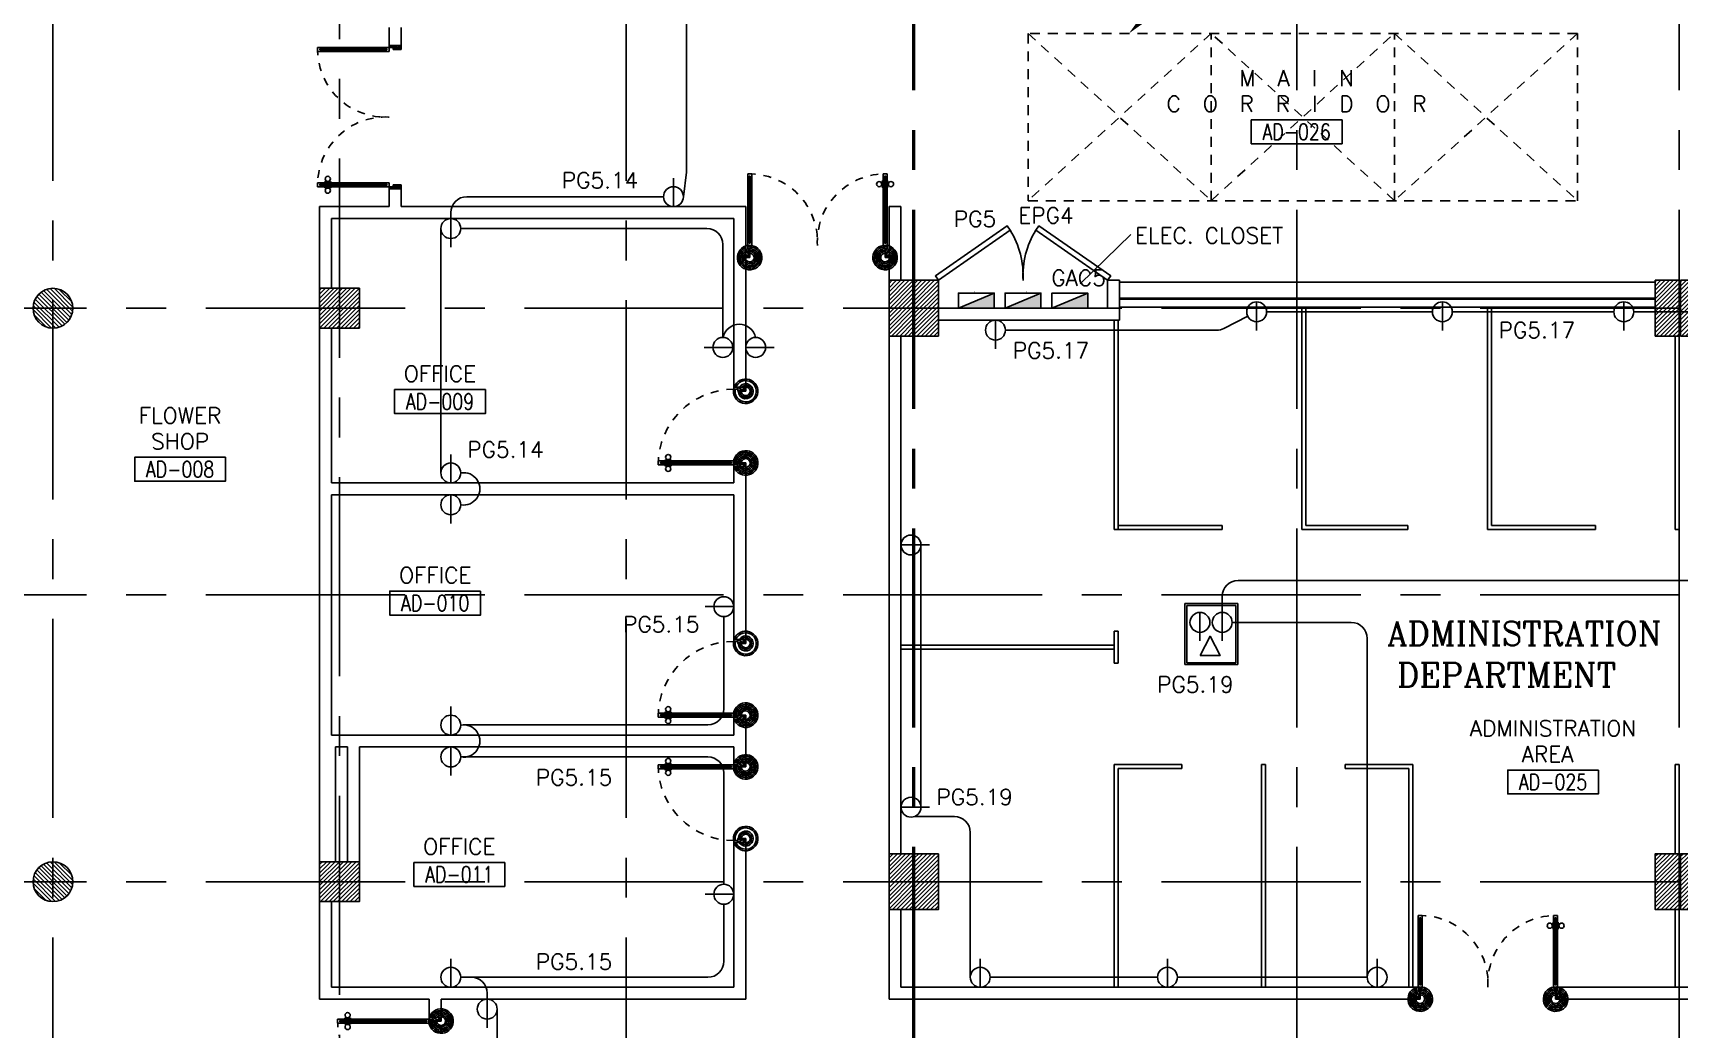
# Model space of a CAD drawing. Extents: x 0 to 93.3, y -13.5 to 76.8.
# Drawn here: x 27.93 to 48.6, y 10.75 to 23.26 of the extents above; entities that cross this region are included whole.
import ezdxf
from ezdxf.enums import TextEntityAlignment as Align

# ---------------------------------------------------------------- set-up
doc = ezdxf.new("R2010")
doc.units = 0
doc.header["$MEASUREMENT"] = 0
for name, pattern in [('CENTERX2', [4, 2.5, -0.5, 0.5, -0.5]), ('HIDDEN', [0.375, 0.25, -0.125]), ('HIDDEN2', [0.1875, 0.125, -0.0625])]:
    doc.linetypes.add(name, pattern=pattern)
doc.layers.get('0').update_dxf_attribs({"color": 11, "linetype": 'CONTINUOUS'})
for name, color, linetype in [('AXES', 11, 'CENTERX2'), ('COL', 11, 'CONTINUOUS'), ('DOOR', 11, 'CONTINUOUS'), ('E-CLINE', 4, 'CONTINUOUS'), ('E-HLINE', 3, 'HIDDEN'), ('E-PANELBX', 3, 'CONTINUOUS'), ('E-SOCKETS', 4, 'CONTINUOUS'), ('E-TRXT', 4, 'CONTINUOUS'), ('E-WI', 6, 'CONTINUOUS'), ('EJ', 11, 'CONTINUOUS'), ('HAT', 11, 'CONTINUOUS'), ('HIDDEN', 11, 'HIDDEN2'), ('PART', 11, 'CONTINUOUS'), ('RM-BOX', 11, 'CONTINUOUS'), ('RM-IND', 11, 'CONTINUOUS'), ('RM-NAME', 11, 'CONTINUOUS'), ('RM-NO', 11, 'CONTINUOUS'), ('WALL', 11, 'CONTINUOUS')]:
    doc.layers.add(name, color=color, linetype=linetype)
doc.styles.add('ROMANC', font='romanc', dxfattribs={"height": 0.1})
doc.styles.add('ROMANS', font='ROMANS.shx', dxfattribs={"width": 0.6})

# ---------------------------------------------------------------- blocks, each defined once
blk = doc.blocks.new('DOOR100')
at = {"layer": 'DOOR', "color": 7, "linetype": 'ByBlock'}
for p, q in [((-75, 1250), (-75, 1300)), ((-75, 1300), (-25, 1300)), ((-25, 1300), (-75, 1300)), ((-58, 1250), (-75, 1250)), ((-58, 1250), (-58, 1270)), ((-42, 1270), (-58, 1270)), ((-42, 1250), (-42, 1270)), ((-25, 1250), (-42, 1250)), ((-25, 1250), (-25, 1300)), ((-91, 1205), (-91, 1140)), ((-82, 1205), (-91, 1205)), ((-82, 1140), (-91, 1140)), ((-82, 1128), (-82, 1218)), ((-75, 1218), (-82, 1218)), ((-82, 1205), (-82, 1140)), ((-75, 1128), (-82, 1128)), ((-25, 1218), (-18, 1218)), ((-25, 1128), (-18, 1128)), ((-18, 1128), (-18, 1218)), ((-18, 1205), (-18, 1140)), ((-18, 1205), (-9, 1205)), ((-18, 1140), (-9, 1140)), ((-9, 1205), (-9, 1140)), ((-1200, 0), (-1200, 150)), ((-1200, 150), (-1175, 150)), ((-1200, 150), (-1200, 0)), ((-1150, 0), (-1200, 114)), ((-1150, 0), (-1200, 40)), ((-1150, 0), (-1200, 0)), ((-1175, 150), (-1175, 100)), ((-1175, 100), (-1150, 100)), ((-1150, 0), (-1163, 100)), ((-1150, 100), (-1150, 0)), ((-75, 200), (-58, 200)), ((-75, 150), (-75, 200)), ((-75, 150), (-25, 150)), ((-58, 200), (-58, 180)), ((-58, 180), (-42, 180)), ((-50, 0), (0, 114)), ((-50, 100), (-50, 0)), ((-50, 0), (-37, 100)), ((-25, 100), (-50, 100)), ((-50, 0), (0, 40)), ((-50, 0), (0, 0)), ((-42, 200), (-25, 200)), ((-42, 180), (-42, 200)), ((-25, 200), (-25, 150)), ((0, 150), (-25, 150)), ((-25, 150), (-25, 100)), ((0, 0), (0, 150)), ((0, 150), (0, 0))]:
    blk.add_line(p, q, dxfattribs=at)
at = {"layer": 'DOOR', "linetype": 'ByBlock'}
for p, q in [((-75, 1250), (-75, 200)), ((-58, 200), (-58, 1250)), ((-42, 200), (-42, 1250)), ((-25, 200), (-25, 1250))]:
    blk.add_line(p, q, dxfattribs=at)
at = {"layer": 'DOOR', "color": 7, "linetype": 'ByBlock'}
for centre in [(-124, 1173), (24, 1173)]:
    blk.add_circle(centre, 32.4, dxfattribs=at)
at = {"layer": 'DOOR', "linetype": 'HIDDEN', "ltscale": 0.5}
blk.add_arc((-25, 150), 1150, 90, 180, dxfattribs=at)
at = {"layer": 'DOOR', "color": 7, "linetype": 'ByBlock'}
for centre, radius, start, end in [((-1150, 0), 154, 103.7142, 108.8947), ((-1150, 0), 134, 100.72, 111.8402), ((-1150, 0), 94.4, 90, 121.9818), ((-1150, 0), 74.4, 90, 132.2236), ((-1150, 0), 54.4, 90, 156.7926), ((-1150, 0), 34.4, 90, 180), ((-1150, 0), 14.4, 90, 180), ((-50, 0), 94.4, 58.0182, 90), ((-50, 0), 74.4, 47.7764, 90), ((-50, 0), 54.4, 23.2074, 90), ((-50, 0), 34.4, 0, 90), ((-50, 0), 14.4, 0, 90), ((-50, 0), 134, 68.1598, 79.28), ((-50, 0), 114, 64.0838, 77.3774), ((-50, 0), 154, 71.1053, 76.2858)]:
    blk.add_arc(centre, radius, start, end, dxfattribs=at)
blk = doc.blocks.new('A$C49F1192B')
at = {"layer": 'DOOR', "color": 0, "linetype": 'ByBlock', "xscale": -1, "rotation": 270}
blk.add_blockref('DOOR100', (0, 1200), dxfattribs=at)
blk = doc.blocks.new('COL50')
at = {"layer": 'COL'}
blk.add_lwpolyline([(-250, 250), (-250, -250), (250, -250), (250, 250)], close=True, dxfattribs=at)
blk = doc.blocks.new('*X87')
at = {"color": 0}
for p, q in [((203889, 17902), (204348, 18361)), ((203889, 17955), (204295, 18361)), ((203889, 18008), (204242, 18361)), ((203889, 18061), (204189, 18361)), ((203889, 18114), (204136, 18361)), ((203889, 18167), (204083, 18361)), ((203889, 18220), (204030, 18361)), ((203889, 18273), (203977, 18361)), ((203889, 18326), (203923, 18361)), ((203901, 17861), (204389, 18349)), ((203954, 17861), (204389, 18296)), ((204007, 17861), (204389, 18243)), ((204060, 17861), (204389, 18190)), ((204113, 17861), (204389, 18137)), ((204166, 17861), (204389, 18084)), ((204219, 17861), (204389, 18031)), ((204272, 17861), (204389, 17978)), ((204325, 17861), (204389, 17924)), ((204378, 17861), (204389, 17871))]:
    blk.add_line(p, q, dxfattribs=at)
blk = doc.blocks.new('RM1')
at = {"layer": 'RM-BOX'}
blk.add_lwpolyline([(570, -200), (-570, -200), (-570, -500), (570, -500)], close=True, dxfattribs=at)
at = {"layer": 'RM-NAME', "style": 'ROMANS'}
for tag, p in [('ROOMNAME1', (0, 324)), ('ROOMNAME2', (0, 0))]:
    blk.add_attdef(tag, text='', height=200, dxfattribs=at).set_placement(p, align=Align.MIDDLE)
at = {"layer": 'RM-NO', "style": 'ROMANS', "width": 0.8}
blk.add_attdef('ROOMNO', text='', height=200, dxfattribs=at).set_placement((0, -350), align=Align.MIDDLE)
blk = doc.blocks.new('*X84')
at = {"color": 0}
for p, q in [((203888, 25061), (204388, 25561)), ((203889, 25114), (204335, 25561)), ((203889, 25167), (204282, 25561)), ((203889, 25220), (204229, 25561)), ((203889, 25273), (204176, 25561)), ((203889, 25326), (204123, 25561)), ((203889, 25379), (204070, 25561)), ((203889, 25432), (204017, 25561)), ((203889, 25486), (203964, 25561)), ((203889, 25539), (203911, 25561)), ((203941, 25061), (204389, 25508)), ((203994, 25061), (204389, 25455)), ((204047, 25061), (204389, 25402)), ((204100, 25061), (204389, 25349)), ((204153, 25061), (204389, 25296)), ((204207, 25061), (204389, 25243)), ((204260, 25061), (204389, 25190)), ((204313, 25061), (204389, 25137)), ((204366, 25061), (204389, 25084))]:
    blk.add_line(p, q, dxfattribs=at)
blk = doc.blocks.new('A$C272A55A0')
at = {"layer": 'DOOR', "color": 0, "linetype": 'ByBlock'}
for p, q in [((0, 900), (0, 1050)), ((50, 1050), (0, 1050)), ((50, 950), (50, 1050)), ((1750, 950), (1750, 1050)), ((1750, 1050), (1800, 1050)), ((1800, 1050), (1800, 900)), ((0, 900), (25, 900)), ((25, 950), (50, 950)), ((25, 900), (25, 950)), ((75, 900), (25, 900)), ((25, 850), (25, 900)), ((42, 850), (25, 850)), ((58, 870), (42, 870)), ((42, 870), (42, 850)), ((58, 850), (58, 870)), ((75, 850), (58, 850)), ((75, 900), (75, 850)), ((1725, 900), (1775, 900)), ((1725, 900), (1725, 850)), ((1725, 850), (1742, 850)), ((1742, 870), (1758, 870)), ((1742, 850), (1742, 870)), ((1775, 950), (1750, 950)), ((1758, 870), (1758, 850)), ((1758, 850), (1775, 850)), ((1775, 900), (1775, 950)), ((1800, 900), (1775, 900)), ((1775, 850), (1775, 900)), ((25, 50), (42, 50)), ((25, 50), (25, 0)), ((25, 0), (75, 0)), ((75, 0), (25, 0)), ((42, 50), (42, 30)), ((42, 30), (58, 30)), ((58, 50), (75, 50)), ((58, 50), (58, 30)), ((75, 50), (75, 0)), ((1718, 160), (1709, 160)), ((1709, 95), (1709, 160)), ((1718, 95), (1709, 95)), ((1725, 173), (1718, 173)), ((1718, 173), (1718, 83)), ((1718, 95), (1718, 160)), ((1725, 83), (1718, 83)), ((1742, 50), (1725, 50)), ((1725, 50), (1725, 0)), ((1775, 0), (1725, 0)), ((1725, 0), (1775, 0)), ((1742, 50), (1742, 30)), ((1758, 30), (1742, 30)), ((1775, 50), (1758, 50)), ((1758, 50), (1758, 30)), ((1775, 173), (1782, 173)), ((1775, 83), (1782, 83)), ((1775, 50), (1775, 0)), ((1782, 173), (1782, 83)), ((1782, 160), (1791, 160)), ((1782, 95), (1782, 160)), ((1782, 95), (1791, 95)), ((1791, 95), (1791, 160))]:
    blk.add_line(p, q, dxfattribs=at)
at = {"layer": 'DOOR', "color": 9, "linetype": 'ByBlock'}
for p, q in [((50, 1050), (0, 1010)), ((50, 1050), (0, 937)), ((50, 1050), (37, 950)), ((1750, 1050), (1800, 1010)), ((1750, 1050), (1800, 937)), ((1750, 1050), (1763, 950))]:
    blk.add_line(p, q, dxfattribs=at)
at = {"layer": 'DOOR', "linetype": 'ByBlock'}
for p, q in [((25, 850), (25, 50)), ((42, 850), (42, 50)), ((58, 850), (58, 50)), ((75, 50), (75, 850)), ((1725, 50), (1725, 850)), ((1742, 850), (1742, 50)), ((1758, 850), (1758, 50)), ((1775, 850), (1775, 50))]:
    blk.add_line(p, q, dxfattribs=at)
at = {"layer": 'DOOR', "color": 0, "linetype": 'ByBlock'}
for centre in [(1676, 128), (1824, 128)]:
    blk.add_circle(centre, 32.4, dxfattribs=at)
at = {"layer": 'DOOR', "color": 9, "linetype": 'ByBlock'}
for centre, radius, start, end in [((50, 1050), 34.4, 180, 270), ((50, 1050), 14.4, 180, 270), ((1750, 1050), 14.4, 270, 0), ((1750, 1050), 34.4, 270, 0), ((50, 1050), 54.4, 203.2074, 270), ((50, 1050), 74.4, 227.7764, 270), ((50, 1050), 94.4, 238.0182, 270), ((50, 1050), 114, 244.0838, 257.3774), ((50, 1050), 134, 248.1598, 259.28), ((50, 1050), 154, 251.1053, 256.2858), ((1750, 1050), 54.4, 270, 336.7926), ((1750, 1050), 74.4, 270, 312.2236), ((1750, 1050), 94.4, 270, 301.9818), ((1750, 1050), 114, 282.6226, 295.9162), ((1750, 1050), 134, 280.72, 291.8402), ((1750, 1050), 154, 283.7142, 288.8947)]:
    blk.add_arc(centre, radius, start, end, dxfattribs=at)
at = {"layer": 'DOOR', "linetype": 'HIDDEN', "ltscale": 0.5}
for centre, start, end in [((50, 851), 268.3174, 3.2965), ((1750, 851), 176.7035, 271.6826)]:
    blk.add_arc(centre, 851, start, end, dxfattribs=at)
at = {"layer": 'WALL', "linetype": 'ByBlock'}
blk.add_line((1800, 900), (1800, 1050), dxfattribs=at)
blk = doc.blocks.new('C11')
at = {"layer": 'HAT'}
h = blk.add_hatch(dxfattribs=at)
h.set_pattern_fill('ANSI31', color=256, scale=300, style=0)
h.set_pattern_definition([(45, (-383765.23, -62181), (-26.5165043, 26.5165043), [])])
h.paths.add_polyline_path([(-20, 350), (-20, 700), (-320, 700), (-320, 350)])
h.paths.add_polyline_path([(-320, 0), (-20, 0), (-20, 350), (-320, 350)])
h = blk.add_hatch(dxfattribs=at)
h.set_pattern_fill('ANSI31', color=256, scale=300, style=0)
h.set_pattern_definition([(45, (-383445.23, -62181), (-26.5165043, 26.5165043), [])])
h.paths.add_polyline_path([(300, 350), (300, 700), (0, 700), (0, 350)])
h.paths.add_polyline_path([(0, 0), (300, 0), (300, 350), (0, 350)])
at = {"layer": 'COL'}
for points in [[(-20, 700), (-20, 0), (-320, 0), (-320, 700)], [(300, 700), (300, 0), (0, 0), (0, 700)]]:
    blk.add_lwpolyline(points, close=True, dxfattribs=at)
blk = doc.blocks.new('DOOR1000')
at = {"layer": 'DOOR', "color": 7, "linetype": 'ByBlock'}
for p, q in [((-150, 0), (0, 0)), ((-150, 0), (-150, -25)), ((0, -50), (-114, 0)), ((0, -50), (-40, 0)), ((0, -50), (0, 0)), ((-1100, -25), (-1100, -75)), ((-1100, -75), (-1100, -25)), ((-1050, -25), (-1100, -25)), ((-1050, -75), (-1100, -75)), ((-1070, -42), (-1070, -58)), ((-1050, -42), (-1070, -42)), ((-1050, -58), (-1070, -58)), ((-1050, -25), (-1050, -42)), ((-1050, -58), (-1050, -75)), ((-1018, -25), (-1018, -18)), ((-928, -18), (-1018, -18)), ((-1018, -75), (-1018, -82)), ((-928, -82), (-1018, -82)), ((-1005, -18), (-1005, -9)), ((-1005, -9), (-940, -9)), ((-1005, -18), (-940, -18)), ((-1005, -82), (-1005, -91)), ((-1005, -82), (-940, -82)), ((-1005, -91), (-940, -91)), ((-940, -18), (-940, -9)), ((-940, -82), (-940, -91)), ((-928, -25), (-928, -18)), ((-928, -75), (-928, -82)), ((-200, -25), (-150, -25)), ((-200, -42), (-200, -25)), ((-180, -42), (-200, -42)), ((-200, -58), (-180, -58)), ((-200, -75), (-200, -58)), ((-150, -75), (-200, -75)), ((-180, -58), (-180, -42)), ((-150, -25), (-100, -25)), ((-150, -75), (-150, -25)), ((-100, -25), (-100, -50)), ((0, -50), (-100, -37)), ((-100, -50), (0, -50)), ((-150, -975), (-100, -975)), ((-150, -1000), (-150, -975)), ((-150, -1000), (0, -1000)), ((0, -1000), (-150, -1000)), ((0, -950), (-114, -1000)), ((-100, -975), (-100, -950)), ((0, -950), (-100, -963)), ((-100, -950), (0, -950)), ((0, -950), (-40, -1000)), ((0, -950), (0, -1000))]:
    blk.add_line(p, q, dxfattribs=at)
at = {"layer": 'DOOR', "linetype": 'ByBlock'}
for p, q in [((-200, -25), (-1050, -25)), ((-200, -42), (-1050, -42)), ((-200, -58), (-1050, -58)), ((-1050, -75), (-200, -75))]:
    blk.add_line(p, q, dxfattribs=at)
at = {"layer": 'DOOR', "color": 7, "linetype": 'ByBlock'}
for centre in [(-973, 24), (-973, -124)]:
    blk.add_circle(centre, 32.4, dxfattribs=at)
for centre, radius, start, end in [((0, -50), 154, 161.1053, 166.2858), ((0, -50), 94.4, 148.0182, 180), ((0, -50), 134, 158.1598, 169.28), ((0, -50), 114, 154.0838, 167.3774), ((0, -50), 74.4, 137.7764, 180), ((0, -50), 54.4, 113.2074, 180), ((0, -50), 34.4, 90, 180), ((0, -50), 14.4, 90, 180), ((0, -950), 154, 193.7142, 198.8947), ((0, -950), 134, 190.72, 201.8402), ((0, -950), 94.4, 180, 211.9818), ((0, -950), 74.4, 180, 222.2236), ((0, -950), 54.4, 180, 246.7926), ((0, -950), 34.4, 180, 270), ((0, -950), 14.4, 180, 270)]:
    blk.add_arc(centre, radius, start, end, dxfattribs=at)
at = {"layer": 'DOOR', "linetype": 'HIDDEN', "ltscale": 0.5}
blk.add_arc((-150, -25), 950, 180, 270, dxfattribs=at)
blk = doc.blocks.new('S110')
at = {"layer": 'E-SOCKETS'}
blk.add_line((0, 0), (358, 0), dxfattribs=at)
blk.add_circle((125, 0), 125, dxfattribs=at)
blk = doc.blocks.new('E-PBX')
at = {"layer": 'E-PANELBX'}
h = blk.add_hatch(color=256, dxfattribs=at)
h.paths.add_polyline_path([(34, 190), (-225, 190), (34, 81)])
h.paths.add_polyline_path([(225, 190), (34, 190), (34, 81), (225, 0)])
blk.add_line((225, 0), (-225, 190), dxfattribs=at)
blk.add_lwpolyline([(-225, 190), (225, 190), (225, 0), (-225, 0)], close=True, dxfattribs=at)

msp = doc.modelspace()

# ---------------------------------------------------------------- hatches: boundary and pattern name
at = {"layer": 'HAT'}
h = msp.add_hatch(dxfattribs=at)
h.set_pattern_fill('ANSI31', color=256, scale=0.3, style=0)
h.set_pattern_definition([(135, (89.420948, -23.834444), (0.026516504, 0.026516504), [])])
h.paths.add_polyline_path([(28.4307, 19.8), (28.1807, 19.8), (28.1807, 20.05, -0.4142136)])
h.paths.add_polyline_path([(28.1807, 20.05), (28.1807, 19.8), (27.9307, 19.8, -0.4142136)])
h.paths.add_polyline_path([(27.9307, 19.8), (28.1807, 19.8), (28.1807, 19.55, -0.4142136)])
h.paths.add_polyline_path([(28.1807, 19.8), (28.4307, 19.8, -0.4142136), (28.1807, 19.55)])
h = msp.add_hatch(dxfattribs=at)
h.set_pattern_fill('ANSI31', color=256, scale=0.3, style=0)
h.set_pattern_definition([(135, (89.420948, -31.034444), (0.026516504, 0.026516504), [])])
h.paths.add_polyline_path([(28.4307, 12.6), (28.1807, 12.6), (28.1807, 12.85, -0.4142136)])
h.paths.add_polyline_path([(28.1807, 12.85), (28.1807, 12.6), (27.9307, 12.6, -0.4142136)])
h.paths.add_polyline_path([(27.9307, 12.6), (28.1807, 12.6), (28.1807, 12.35, -0.4142136)])
h.paths.add_polyline_path([(28.1807, 12.6), (28.4307, 12.6, -0.4142136), (28.1807, 12.35)])

# ---------------------------------------------------------------- linework, layer by layer
at = {"layer": 'AXES'}
for p, q in [((31.7795, -12.8215), (31.7795, 76.0748)), ((43.7995, -1.4643), (43.7995, 76.0748)), ((38.9795, -1.4643), (38.9795, 75.7248)), ((38.9995, -1.4643), (38.9995, 75.7248)), ((48.5995, -1.4643), (48.5995, 75.7248)), ((28.1795, 5.4), (28.1795, 64.22)), ((35.3795, 5.4), (35.3795, 64.22)), ((92.6023, 19.8), (22.7795, 19.8)), ((92.6023, 16.2), (22.7795, 16.2)), ((92.6023, 12.6), (22.7795, 12.6))]:
    msp.add_line(p, q, dxfattribs=at)
at = {"layer": 'E-CLINE'}
for p, q in [((36.1342, 23.475), (36.1342, 21.5086)), ((36.1342, 21.5086), (36.0977, 21.2)), ((35.8477, 21.2), (33.3769, 21.2)), ((33.1769, 20.925), (33.1769, 21)), ((33.0519, 17.732), (33.0519, 20.8)), ((33.3019, 20.8), (36.3929, 20.8)), ((36.5929, 19.4328), (36.5929, 20.6)), ((42.8842, 19.5466), (43.1839, 19.6985)), ((43.4204, 19.755), (45.5021, 19.755)), ((45.7521, 19.755), (47.7802, 19.755)), ((48.0302, 19.755), (49.63, 19.755)), ((40.141, 19.525), (42.7938, 19.525)), ((39.0802, 16.8274), (39.0802, 13.5348)), ((43.0631, 16.3802), (49.7097, 16.3802)), ((42.8631, 15.9802), (42.8631, 16.1802)), ((36.6045, 15.9282), (36.6045, 14.7692)), ((42.9881, 15.8552), (44.4832, 15.8552)), ((44.6832, 11.4), (44.6832, 15.6552)), ((33.338, 14.5692), (36.4045, 14.5692)), ((33.3019, 14.166), (36.4045, 14.166)), ((36.6045, 12.5672), (36.6045, 13.966)), ((38.9995, 13.418), (39.4994, 13.418)), ((39.6994, 11.4), (39.6994, 13.218)), ((36.6045, 12.3172), (36.6045, 11.6)), ((33.3019, 11.4), (36.4045, 11.4)), ((39.9494, 11.4), (42.0506, 11.4)), ((42.3006, 11.4), (44.6832, 11.4)), ((33.6336, 11.125), (33.6336, 11.2)), ((33.7586, 11), (33.7586, 9.5948))]:
    msp.add_line(p, q, dxfattribs=at)
for centre, radius, start, end in [((33.3769, 21), 0.2, 90, 180), ((36.3929, 20.6), 0.2, 0, 90), ((36.7987, 19.3871), 0.2108, 12.50156, 167.49844), ((42.7938, 19.725), 0.2, 270, 296.87505), ((33.338, 17.532), 0.2032, 259.77431, 100.22569), ((43.0631, 16.1802), 0.2, 90, 180), ((44.4832, 15.6552), 0.2, 0, 90), ((36.4045, 14.7692), 0.2, 270, 0), ((33.338, 14.366), 0.2032, 259.77431, 100.22569), ((36.4045, 13.966), 0.2, 0, 90), ((39.4994, 13.218), 0.2, 0, 90), ((36.4045, 11.6), 0.2, 270, 0), ((33.4336, 11.2), 0.2, 0, 90)]:
    msp.add_arc(centre, radius, start, end, dxfattribs=at)
at = {"layer": 'E-SOCKETS'}
for p, q in [((43.2954, 19.88), (43.2954, 19.5217)), ((45.6271, 19.88), (45.6271, 19.5217)), ((47.9052, 19.88), (47.9052, 19.5217)), ((40.016, 19.65), (40.016, 19.2917)), ((36.7179, 19.3078), (36.3596, 19.3078)), ((36.8795, 19.3078), (37.2379, 19.3078)), ((38.8302, 16.8274), (39.1886, 16.8274)), ((43.06, 16.0944), (42.3926, 16.0944)), ((42.3926, 16.0944), (42.3926, 15.3247)), ((42.5831, 15.9802), (42.5831, 15.6219)), ((42.8631, 15.9802), (42.8631, 15.6219)), ((43.06, 15.3247), (43.06, 16.0944)), ((42.3926, 15.3247), (43.06, 15.3247)), ((38.8302, 13.5348), (39.1886, 13.5348)), ((39.8244, 11.275), (39.8244, 11.6333)), ((42.1756, 11.275), (42.1756, 11.6333)), ((44.8082, 11.275), (44.8082, 11.6333))]:
    msp.add_line(p, q, dxfattribs=at)
at = {"layer": 'E-SOCKETS', "color": 5}
for p, q in [((43.035, 16.0694), (42.4176, 16.0694)), ((42.4176, 16.0694), (42.4176, 15.3497)), ((43.035, 15.3497), (43.035, 16.0694)), ((42.4176, 15.3497), (43.035, 15.3497))]:
    msp.add_line(p, q, dxfattribs=at)
at = {"layer": 'E-SOCKETS'}
msp.add_lwpolyline([(42.5841, 15.4387), (42.8366, 15.4387), (42.7104, 15.6809), (42.7104, 15.6809)], close=True, dxfattribs=at)
for centre in [(43.2954, 19.755), (45.6271, 19.755), (47.9052, 19.755), (40.016, 19.525), (36.5929, 19.3078), (37.0045, 19.3078), (38.9552, 16.8274), (42.5831, 15.8552), (42.8631, 15.8552), (38.9552, 13.5348), (39.8244, 11.4), (42.1756, 11.4), (44.8082, 11.4)]:
    msp.add_circle(centre, 0.125, dxfattribs=at)
at = {"layer": 'E-WI', "color": 4}
for points in [[(39.7549, 20.006, 0, 0.1162, 0), (39.7449, 20.2382, 0, 0, 0), (39.741, 20.3096, 0, 0, 0), (39.7391, 20.7121, 0, 0, 0)], [(40.4079, 20.006, 0, 0.1162, 0), (40.3979, 20.2382, 0, 0, 0), (40.394, 20.3096, 0, 0, 0), (40.3921, 20.7121, 0, 0, 0)]]:
    msp.add_lwpolyline(points, format="xyseb", dxfattribs=at)
at = {"layer": 'HAT'}
msp.add_line((41.0786, 20.1042), (41.7154, 20.7245), dxfattribs=at)
at = {"layer": 'HIDDEN'}
for p, q in [((47.3245, 23.25), (40.4245, 23.25)), ((40.4245, 23.25), (40.4245, 21.15)), ((42.7245, 23.25), (40.4245, 21.15)), ((40.4245, 23.25), (42.7245, 21.15)), ((45.0245, 21.15), (42.7245, 23.25)), ((42.7245, 21.15), (45.0245, 23.25)), ((42.7245, 21.15), (42.7245, 23.25)), ((42.7245, 21.15), (42.7245, 23.25)), ((47.3245, 23.25), (45.0245, 21.15)), ((45.0245, 23.25), (47.3245, 21.15)), ((45.0245, 21.15), (45.0245, 23.25)), ((45.0245, 21.15), (45.0245, 23.25)), ((47.3245, 21.15), (47.3245, 23.25)), ((40.4245, 21.15), (47.3245, 21.15))]:
    msp.add_line(p, q, dxfattribs=at)
at = {"layer": 'PART'}
for p, q in [((41.5045, 19.65), (41.5045, 17.02)), ((41.5545, 19.65), (41.5545, 17.02)), ((43.8612, 17.02), (43.8612, 19.815)), ((43.9112, 17.07), (43.9112, 19.815)), ((46.1929, 17.02), (46.1929, 19.815)), ((46.2429, 17.07), (46.2429, 19.815)), ((48.5495, 19.45), (48.5495, 17.02)), ((48.5995, 19.45), (48.5995, 17.02)), ((41.5045, 17.02), (42.8612, 17.02)), ((41.5545, 17.07), (42.8612, 17.07)), ((42.8612, 17.02), (42.8612, 17.07)), ((43.8612, 17.02), (45.1929, 17.02)), ((43.9112, 17.07), (45.1929, 17.07)), ((45.1929, 17.02), (45.1929, 17.07)), ((46.1929, 17.02), (47.5495, 17.02)), ((46.2429, 17.07), (47.5495, 17.07)), ((47.5495, 17.07), (47.5495, 17.02)), ((48.5495, 17.02), (48.5995, 17.02)), ((41.5545, 15.745), (41.5045, 15.745)), ((41.5045, 15.745), (41.5045, 15.345)), ((41.5545, 15.745), (41.5545, 15.345)), ((41.5045, 15.57), (38.8295, 15.57)), ((41.5045, 15.52), (38.8295, 15.52)), ((41.5545, 15.345), (41.5045, 15.345)), ((41.5045, 14.07), (41.5045, 11.275)), ((41.5045, 14.07), (42.3558, 14.07)), ((42.3558, 14.07), (42.3558, 14.02)), ((43.3558, 14.07), (43.3558, 11.275)), ((43.3558, 14.07), (43.4058, 14.07)), ((43.4058, 14.07), (43.4058, 11.275)), ((44.4058, 14.07), (44.4058, 14.02)), ((44.4058, 14.07), (45.2571, 14.07)), ((45.2571, 14.07), (45.2571, 11.275)), ((48.5495, 14.07), (48.5995, 14.07)), ((48.5495, 12.95), (48.5495, 14.07)), ((48.5995, 12.95), (48.5995, 14.07)), ((41.5545, 14.02), (41.5545, 11.275)), ((41.5545, 14.02), (42.3558, 14.02)), ((44.4058, 14.02), (45.2071, 14.02)), ((45.2071, 14.02), (45.2071, 11.275)), ((48.5495, 11.275), (48.5495, 12.25)), ((48.5995, 11.275), (48.5995, 12.25))]:
    msp.add_line(p, q, dxfattribs=at)
at = {"layer": 'RM-IND'}
msp.add_solid([(41.8571, 23.3674), (41.8101, 23.4147), (41.6918, 23.25)], dxfattribs=at)
at = {"layer": 'WALL'}
for p, q in [((32.4045, 23.1), (32.4045, 23.325)), ((32.5545, 23.1), (32.5545, 23.325)), ((32.4045, 23.1), (32.5545, 23.1)), ((32.4045, 21.075), (32.4045, 21.3)), ((32.4045, 21.3), (32.5545, 21.3)), ((32.5545, 21.075), (32.5545, 21.3)), ((31.5295, 21.075), (32.4045, 21.075)), ((31.5295, 16.275), (31.5295, 21.075)), ((31.6795, 20.925), (36.7295, 20.925)), ((31.6795, 20.05), (31.6795, 20.925)), ((32.5545, 21.075), (36.8795, 21.075)), ((36.7295, 20.925), (36.7295, 18.807)), ((36.8795, 21.075), (36.8795, 18.807)), ((38.6795, 20.15), (38.6795, 21.075)), ((38.6795, 21.075), (38.8295, 21.075)), ((38.8295, 20.15), (38.8295, 21.075)), ((41.4245, 20.15), (41.4245, 19.8)), ((41.4245, 20.15), (41.5745, 20.15)), ((41.5745, 20.15), (41.5745, 19.65)), ((41.5745, 20.125), (48.2995, 20.125)), ((41.5745, 19.925), (48.2995, 19.925)), ((41.5745, 19.915), (48.2995, 19.915)), ((39.2995, 19.8), (41.4245, 19.8)), ((39.2995, 19.65), (41.5745, 19.65)), ((41.5745, 19.815), (48.2995, 19.815)), ((31.6795, 17.607), (31.6795, 19.55)), ((38.6795, 19.45), (38.6795, 12.95)), ((38.8295, 19.45), (38.8295, 12.95)), ((36.7295, 18.807), (36.8795, 18.807)), ((36.7295, 17.807), (36.7295, 17.607)), ((36.7295, 17.807), (36.8795, 17.807)), ((36.8795, 17.807), (36.8795, 15.641)), ((31.6795, 17.607), (36.7295, 17.607)), ((31.6795, 17.457), (36.7295, 17.457)), ((31.6795, 14.441), (31.6795, 17.457)), ((36.7295, 17.457), (36.7295, 15.641)), ((31.5295, 12.815), (31.5295, 16.275)), ((36.7295, 15.641), (36.8795, 15.641)), ((36.7295, 14.641), (36.7295, 14.441)), ((36.7295, 14.641), (36.8795, 14.641)), ((36.8795, 14.641), (36.8795, 14.091)), ((31.6795, 14.441), (36.7295, 14.441)), ((31.7295, 14.291), (31.8795, 14.291)), ((31.7295, 12.85), (31.7295, 14.291)), ((31.8795, 12.85), (31.8795, 14.291)), ((32.0295, 12.85), (32.0295, 14.291)), ((32.0295, 14.291), (36.7295, 14.291)), ((36.7295, 14.291), (36.7295, 14.091)), ((36.7295, 14.091), (36.8795, 14.091)), ((36.7295, 13.091), (36.7295, 11.275)), ((36.7295, 13.091), (36.8795, 13.091)), ((36.8795, 13.091), (36.8795, 11.125)), ((31.5295, 11.125), (31.5295, 12.35)), ((31.6795, 11.275), (31.6795, 12.35)), ((38.6795, 12.25), (38.6795, 11.125)), ((38.8295, 12.25), (38.8295, 11.275)), ((36.7295, 11.275), (31.6795, 11.275)), ((38.8295, 11.275), (45.2995, 11.275)), ((45.2995, 11.275), (45.2995, 11.125)), ((47.0995, 11.275), (56.7945, 11.275)), ((47.0995, 11.275), (47.0995, 11.125)), ((32.9045, 11.125), (31.5295, 11.125)), ((32.9045, 10.9), (32.9045, 11.125)), ((36.8795, 11.125), (33.0545, 11.125)), ((33.0545, 10.9), (33.0545, 11.125)), ((38.6795, 11.125), (45.2995, 11.125)), ((47.0995, 11.125), (56.9445, 11.125)), ((33.0545, 10.9), (32.9045, 10.9))]:
    msp.add_line(p, q, dxfattribs=at)
for points in [[(39.2995, 20.15), (39.2611, 20.2051), (40.1638, 20.8342), (40.2023, 20.779)], [(41.4245, 20.15), (41.463, 20.2051), (40.5603, 20.8342), (40.5218, 20.779)]]:
    msp.add_lwpolyline(points, close=True, dxfattribs=at)
for centre in [(28.1807, 19.8), (28.1807, 12.6)]:
    msp.add_circle(centre, 0.25, dxfattribs=at)
for centre, start, end in [((39.2611, 20.2051), 357.13243, 31.37409), ((41.463, 20.2051), 148.62591, 182.86757)]:
    msp.add_arc(centre, 1.1023, start, end, dxfattribs=at)

# ---------------------------------------------------------------- block references
at = {"layer": 'COL', "xscale": 0.001000000047497451, "yscale": 0.0009999999892897904, "zscale": 0.001}
for p in [(31.7795, 19.8), (31.7795, 12.6)]:
    msp.add_blockref('COL50', p, dxfattribs=at)
at = {"layer": 'DOOR', "color": 0, "yscale": 0.0009999999892897904, "zscale": 0.001}
for p, xscale, rotation in [((31.5042, 23.1), 0.0009999999892897904, 270), ((36.8795, 21.4861), -0.001000000047497451, 180), ((45.2995, 12.1754), -0.001000000047497451, 180)]:
    msp.add_blockref('A$C272A55A0', p, dxfattribs=dict(at, xscale=xscale, rotation=rotation))
at = {"layer": 'DOOR', "xscale": -0.001000000047497451, "yscale": 0.0009999999892897904, "zscale": 0.001, "rotation": 180}
for p in [(36.8795, 17.807), (36.8795, 14.641)]:
    msp.add_blockref('DOOR1000', p, dxfattribs=at)
at = {"layer": 'DOOR', "xscale": 0.001000000047497451, "yscale": 0.0009999999892897904, "zscale": 0.001}
msp.add_blockref('DOOR1000', (36.8795, 14.091), dxfattribs=at)
at = {"layer": 'DOOR', "color": 0, "xscale": -0.001000000047497451, "yscale": 0.0009999999892897904, "zscale": 0.001}
msp.add_blockref('A$C49F1192B', (33.0545, 9.7), dxfattribs=at)
at = {"layer": 'E-PANELBX', "xscale": -0.0009999999892897904, "yscale": 0.0009999999892897904, "zscale": 0.001, "rotation": 180}
for p in [(39.7752, 19.99), (40.362, 19.99), (40.9489, 19.99)]:
    msp.add_blockref('E-PBX', p, dxfattribs=at)
at = {"layer": 'E-SOCKETS', "xscale": 0.0009999999892897904, "yscale": 0.0009999999892897904, "zscale": 0.001}
for p, rotation in [((35.9727, 21.075), 90), ((33.1769, 20.925), 270), ((33.1769, 17.607), 90), ((33.1769, 17.457), 270), ((36.7295, 16.0532), 180), ((33.1769, 14.441), 90), ((33.1769, 14.291), 270), ((36.7295, 12.4422), 180), ((33.1769, 11.275), 90), ((33.6336, 11.125), 270)]:
    msp.add_blockref('S110', p, dxfattribs=dict(at, rotation=rotation))
at = {"layer": 'EJ', "color": 2, "linetype": 'ByBlock', "xscale": 0.001000000047497451, "yscale": 0.0009999999892897904, "zscale": 0.001}
for p in [(38.9995, 19.45), (48.6195, 19.45), (38.9995, 12.25), (48.6195, 12.25)]:
    msp.add_blockref('C11', p, dxfattribs=at)
at = {"layer": 'HAT', "xscale": 0.001000000047497451, "yscale": 0.0009999999892897904, "zscale": 0.001}
for p, values in [((43.7974, 22.3646), {'ROOMNO': 'AD-026', 'ROOMNAME2': 'C  O  R  R  I  D  O  R', 'ROOMNAME1': 'M  A  I  N'}), ((33.0412, 18.9777), {'ROOMNO': 'AD-009', 'ROOMNAME2': 'OFFICE'}), ((29.7776, 18.1283), {'ROOMNO': 'AD-008', 'ROOMNAME2': 'SHOP', 'ROOMNAME1': 'FLOWER'}), ((32.9809, 16.448), {'ROOMNO': 'AD-010', 'ROOMNAME2': 'OFFICE'}), ((47.0177, 14.2017), {'ROOMNO': 'AD-025', 'ROOMNAME2': 'AREA ', 'ROOMNAME1': 'ADMINISTRATION'}), ((33.2839, 13.0407), {'ROOMNO': 'AD-011', 'ROOMNAME2': 'OFFICE'})]:
    msp.add_blockref('RM1', p, dxfattribs=at).add_auto_attribs(values)
for name in ['*X84', '*X87']:
    msp.add_blockref(name, (-172.359, -5.511), dxfattribs=at)

# ---------------------------------------------------------------- texts
at = {"layer": 'E-HLINE', "color": 4, "style": 'ROMANS'}
for s, p in [('PG5', (39.494, 20.8204)), ('EPG4', (40.3034, 20.8652)), ('GAC5', (40.717, 20.0804))]:
    msp.add_text(s, height=0.2, dxfattribs=at).set_placement(p)
at = {"layer": 'E-TRXT', "color": 4, "style": 'ROMANS'}
for s, p in [('PG5.14', (34.5717, 21.3058)), ('PG5.17', (46.3345, 19.4257)), ('PG5.17', (40.2335, 19.1688)), ('PG5.14', (33.3837, 17.9249)), ('PG5.15', (35.3397, 15.7314)), ('PG5.19', (42.0464, 14.9755)), ('PG5.15', (34.2454, 13.8091)), ('PG5.19', (39.2748, 13.563)), ('PG5.15', (34.2454, 11.4954))]:
    msp.add_text(s, height=0.2, dxfattribs=at).set_placement(p)
at = {"layer": 'HAT', "style": 'ROMANS'}
msp.add_text('ELEC. CLOSET', height=0.2, dxfattribs=at).set_placement((41.7682, 20.6126))
at = {"layer": 'RM-NAME', "style": 'ROMANC'}
for s, p in [('ADMINISTRATION', (46.656, 15.7165)), ('DEPARTMENT', (46.4335, 15.1965))]:
    msp.add_text(s, height=0.3, dxfattribs=at).set_placement(p, align=Align.MIDDLE)

doc.saveas('drawing.dxf')
